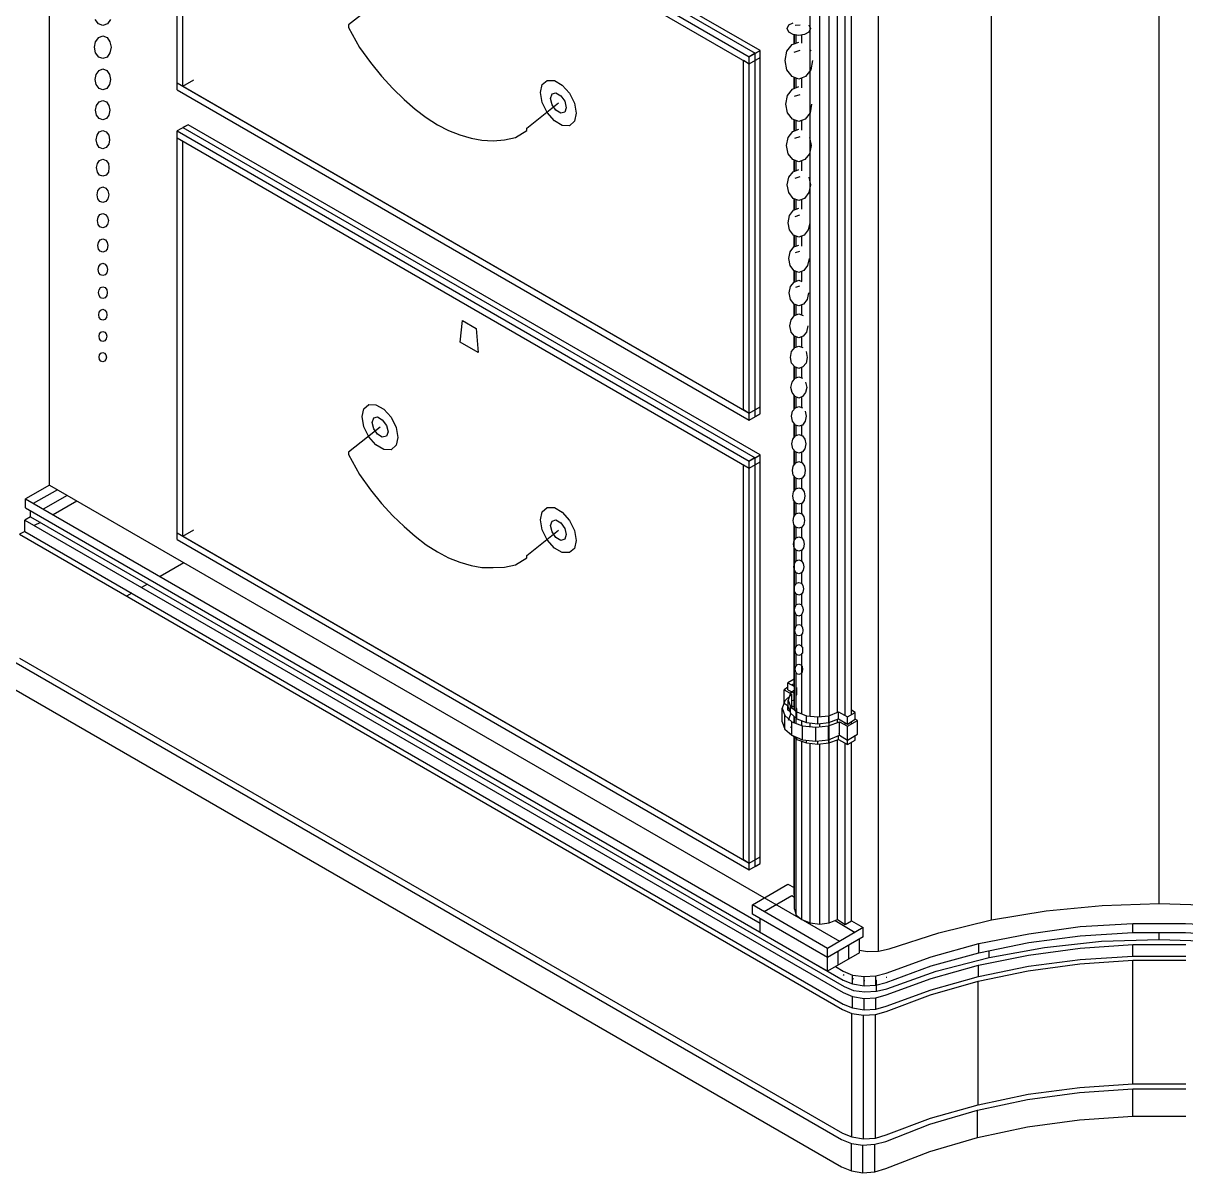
# Model space of a CAD drawing. Header units: inches. Extents: x 0.3 to 16.2, y 0.3 to 11.4.
# Drawn here: x 4.735 to 6.163, y 4.48 to 5.892 of the extents above; entities that cross this region are included whole.
import ezdxf

# ---------------------------------------------------------------- set-up
doc = ezdxf.new("R2010")
doc.units = ezdxf.units.IN
doc.header["$LTSCALE"] = 0.009843
doc.header["$MEASUREMENT"] = 0
doc.layers.add('GEOMETRY', color=7, linetype='Continuous')

msp = doc.modelspace()

# ---------------------------------------------------------------- linework, layer by layer
at = {"layer": 'GEOMETRY'}
for p, q in [((4.7669, 5.324), (4.7669, 6.5248)), ((6.1307, 4.8102), (6.1307, 6.3287)), ((5.9244, 4.7902), (5.9244, 6.3039)), ((4.924, 6.2563), (5.6268, 5.8504)), ((4.924, 6.2563), (5.6268, 5.8504)), ((4.9311, 6.2602), (5.6343, 5.8547)), ((4.9311, 6.2602), (5.6343, 5.8547)), ((5.6402, 5.8579), (4.9374, 6.2638)), ((5.6402, 5.8579), (4.9374, 6.2638)), ((5.7858, 4.7516), (5.7858, 6.2646)), ((4.924, 6.2476), (5.6268, 5.8417)), ((4.924, 5.8185), (4.924, 6.2476)), ((4.9311, 5.8142), (4.9311, 6.2437)), ((4.9311, 5.8224), (4.9311, 6.2437)), ((5.7252, 4.7866), (5.7252, 5.9461)), ((5.1732, 5.9201), (5.1343, 5.8894)), ((5.7016, 5.0406), (5.7016, 5.9067)), ((5.7134, 5.0398), (5.7134, 5.9059)), ((5.7354, 5.0453), (5.7354, 5.9114)), ((5.7449, 5.0406), (5.7449, 5.9067)), ((5.7524, 5.0421), (5.7524, 5.9083)), ((4.8272, 5.8909), (4.8232, 5.8961)), ((4.8327, 5.8886), (4.8272, 5.8909)), ((4.8382, 5.8909), (4.8327, 5.8886)), ((4.8421, 5.8961), (4.8382, 5.8909)), ((5.1343, 5.8894), (5.1343, 5.8862)), ((5.1343, 5.8862), (5.148, 5.8618)), ((5.6736, 5.885), (5.6756, 5.8894)), ((5.6756, 5.8807), (5.6736, 5.885)), ((5.6756, 5.8894), (5.6807, 5.8921)), ((5.6831, 5.889), (5.6894, 5.8898)), ((5.7, 5.8894), (5.702, 5.885)), ((5.702, 5.885), (5.7, 5.8807)), ((4.8236, 5.8689), (4.8276, 5.874)), ((4.8276, 5.874), (4.8327, 5.876)), ((4.8327, 5.876), (4.8378, 5.874)), ((4.8378, 5.874), (4.8413, 5.8689)), ((5.6807, 5.8776), (5.6756, 5.8807)), ((5.6878, 5.8764), (5.6807, 5.8776)), ((5.6819, 5.8661), (5.6819, 5.8776)), ((5.6823, 5.8665), (5.6823, 5.8776)), ((5.6846, 5.8673), (5.6846, 5.8772)), ((5.6949, 5.8776), (5.6878, 5.8764)), ((5.6913, 5.8669), (5.6913, 5.8772)), ((5.6913, 5.8669), (5.6913, 5.8772)), ((5.7, 5.8807), (5.6949, 5.8776)), ((4.8224, 5.8622), (4.8236, 5.8689)), ((4.8236, 5.8551), (4.8224, 5.8622)), ((4.8413, 5.8689), (4.8429, 5.8622)), ((4.8429, 5.8622), (4.8413, 5.8551)), ((5.148, 5.8618), (5.1614, 5.8433)), ((5.6268, 5.8504), (5.6402, 5.8579)), ((5.6268, 5.8504), (5.6402, 5.8579)), ((5.6343, 5.8547), (5.6402, 5.8579)), ((5.6343, 5.8547), (5.6402, 5.8579)), ((5.6402, 5.4118), (5.6402, 5.8579)), ((5.6402, 5.8496), (5.6402, 5.8579)), ((5.6709, 5.8457), (5.6732, 5.8571)), ((5.6732, 5.8571), (5.6795, 5.8654)), ((5.6795, 5.8654), (5.6878, 5.8685)), ((5.6819, 5.8559), (5.6894, 5.8583)), ((5.7016, 5.8583), (5.7024, 5.8571)), ((4.8276, 5.85), (4.8236, 5.8551)), ((4.8327, 5.8484), (4.8276, 5.85)), ((4.8378, 5.85), (4.8327, 5.8484)), ((4.8413, 5.8551), (4.8378, 5.85)), ((5.1614, 5.8433), (5.1752, 5.8264)), ((5.6197, 5.8461), (5.6268, 5.8417)), ((5.6197, 5.8461), (5.6268, 5.8417)), ((5.6197, 5.4169), (5.6197, 5.8461)), ((5.6331, 5.8539), (5.6268, 5.8504)), ((5.6268, 5.8417), (5.6268, 5.8504)), ((5.6268, 5.8417), (5.6402, 5.8496)), ((5.6268, 5.8417), (5.6402, 5.8496)), ((5.6268, 5.8417), (5.6402, 5.8496)), ((5.6343, 5.4083), (5.6343, 5.8547)), ((5.6402, 5.4205), (5.6402, 5.8496)), ((5.6732, 5.8343), (5.6709, 5.8457)), ((5.7047, 5.8457), (5.7024, 5.8343)), ((4.8232, 5.8224), (4.8244, 5.8287)), ((4.8244, 5.8287), (4.828, 5.8335)), ((4.828, 5.8335), (4.8327, 5.8354)), ((4.8327, 5.8354), (4.8374, 5.8335)), ((4.8374, 5.8335), (4.8409, 5.8287)), ((4.8409, 5.8287), (4.8421, 5.8224)), ((5.6268, 5.4126), (5.6268, 5.8417)), ((5.6795, 5.826), (5.6732, 5.8343)), ((5.7024, 5.8343), (5.6961, 5.826)), ((4.8244, 5.8161), (4.8232, 5.8224)), ((4.828, 5.8114), (4.8244, 5.8161)), ((4.8409, 5.8161), (4.8374, 5.8114)), ((4.8421, 5.8224), (4.8409, 5.8161)), ((4.924, 5.8185), (5.6268, 5.4126)), ((4.924, 5.8185), (5.6268, 5.4126)), ((4.924, 5.8185), (4.9311, 5.8142)), ((4.924, 5.8098), (4.924, 5.8185)), ((4.9311, 5.8142), (4.9445, 5.822)), ((4.9311, 5.8142), (5.6268, 5.4126)), ((5.1752, 5.8264), (5.189, 5.8114)), ((5.3705, 5.8063), (5.3724, 5.8161)), ((5.3724, 5.8161), (5.3787, 5.8213)), ((5.3787, 5.8213), (5.3874, 5.8213)), ((5.3874, 5.8213), (5.3972, 5.8154)), ((5.3972, 5.8154), (5.4059, 5.8055)), ((5.6878, 5.8228), (5.6795, 5.826)), ((5.6799, 5.8106), (5.6878, 5.8138)), ((5.6819, 5.8114), (5.6819, 5.8252)), ((5.6823, 5.8118), (5.6823, 5.8248)), ((5.6846, 5.8126), (5.6846, 5.824)), ((5.6961, 5.826), (5.6878, 5.8228)), ((5.6913, 5.8122), (5.6913, 5.824)), ((5.6913, 5.8122), (5.6913, 5.824)), ((4.8327, 5.8098), (4.828, 5.8114)), ((4.8374, 5.8114), (4.8327, 5.8098)), ((4.924, 5.8098), (5.6268, 5.4039)), ((5.189, 5.8114), (5.2028, 5.798)), ((5.3724, 5.7941), (5.3705, 5.8063)), ((5.3827, 5.7992), (5.3846, 5.8047)), ((5.3846, 5.7913), (5.3827, 5.7992)), ((5.3846, 5.8047), (5.3894, 5.8059)), ((5.3894, 5.8059), (5.3953, 5.8024)), ((5.3953, 5.8024), (5.4004, 5.7957)), ((5.4059, 5.8055), (5.4122, 5.7933)), ((5.672, 5.7921), (5.674, 5.8028)), ((5.674, 5.8028), (5.6799, 5.8106)), ((5.6823, 5.802), (5.6894, 5.8039)), ((4.8236, 5.7846), (4.8248, 5.7906)), ((4.8248, 5.7906), (4.8283, 5.7949)), ((4.8283, 5.7949), (4.8327, 5.7965)), ((4.8327, 5.7965), (4.837, 5.7949)), ((4.837, 5.7949), (4.8402, 5.7906)), ((4.8402, 5.7906), (4.8413, 5.7846)), ((5.2028, 5.798), (5.2165, 5.7858)), ((5.2165, 5.7858), (5.2299, 5.7756)), ((5.3535, 5.7626), (5.3925, 5.7937)), ((5.3787, 5.7819), (5.3724, 5.7941)), ((5.3894, 5.7846), (5.3846, 5.7913)), ((5.4004, 5.7957), (5.402, 5.7878)), ((5.402, 5.7878), (5.4004, 5.7823)), ((5.4122, 5.7933), (5.4142, 5.7811)), ((5.674, 5.7815), (5.672, 5.7921)), ((5.7035, 5.7921), (5.7016, 5.7815)), ((4.8248, 5.7787), (4.8236, 5.7846)), ((4.8283, 5.7744), (4.8248, 5.7787)), ((4.8327, 5.7728), (4.8283, 5.7744)), ((4.837, 5.7744), (4.8327, 5.7728)), ((4.8402, 5.7787), (4.837, 5.7744)), ((4.8413, 5.7846), (4.8402, 5.7787)), ((5.2299, 5.7756), (5.2437, 5.7669)), ((5.3874, 5.7717), (5.3787, 5.7819)), ((5.3972, 5.7661), (5.3874, 5.7717)), ((5.3953, 5.7811), (5.3894, 5.7846)), ((5.4004, 5.7823), (5.3953, 5.7811)), ((5.4122, 5.7713), (5.4059, 5.7657)), ((5.4142, 5.7811), (5.4122, 5.7713)), ((5.6799, 5.7736), (5.674, 5.7815)), ((5.6878, 5.7709), (5.6799, 5.7736)), ((5.6819, 5.7591), (5.6819, 5.7728)), ((5.6823, 5.7594), (5.6823, 5.7728)), ((5.6846, 5.7602), (5.6846, 5.772)), ((5.6957, 5.7736), (5.6878, 5.7709)), ((5.6913, 5.7602), (5.6913, 5.772)), ((5.6913, 5.7602), (5.6913, 5.772)), ((5.7016, 5.7815), (5.6957, 5.7736)), ((4.8256, 5.7539), (4.8283, 5.7583)), ((4.8283, 5.7583), (4.8327, 5.7598)), ((4.8327, 5.7598), (4.8366, 5.7583)), ((4.8366, 5.7583), (4.8398, 5.7539)), ((4.9374, 5.7669), (4.924, 5.7594)), ((4.924, 5.7594), (5.6268, 5.3535)), ((4.924, 5.7594), (5.6268, 5.3535)), ((4.924, 5.7508), (4.924, 5.7594)), ((4.9374, 5.7669), (4.9311, 5.7634)), ((4.9311, 5.7634), (5.6343, 5.3579)), ((4.9311, 5.7634), (5.6343, 5.3579)), ((5.6402, 5.3614), (4.9374, 5.7669)), ((5.6402, 5.3614), (4.9374, 5.7669)), ((5.2437, 5.7669), (5.2575, 5.7598)), ((5.2575, 5.7598), (5.2713, 5.7543)), ((5.3398, 5.7512), (5.3535, 5.7598)), ((5.3535, 5.7598), (5.3535, 5.7626)), ((5.4059, 5.7657), (5.3972, 5.7661)), ((5.6748, 5.7512), (5.6803, 5.7587)), ((5.6803, 5.7587), (5.6878, 5.7614)), ((4.8244, 5.7484), (4.8256, 5.7539)), ((4.8256, 5.7429), (4.8244, 5.7484)), ((4.8283, 5.739), (4.8256, 5.7429)), ((4.8398, 5.7429), (4.8366, 5.739)), ((4.8398, 5.7539), (4.8409, 5.7484)), ((4.8409, 5.7484), (4.8398, 5.7429)), ((4.924, 5.7508), (5.6268, 5.3449)), ((4.924, 5.7508), (4.9311, 5.7469)), ((4.924, 5.7508), (4.9311, 5.7469)), ((4.924, 5.2657), (4.924, 5.7508)), ((4.9311, 5.2614), (4.9311, 5.7469)), ((4.9311, 5.2701), (4.9311, 5.7469)), ((5.2713, 5.7543), (5.285, 5.7504)), ((5.285, 5.7504), (5.2984, 5.748)), ((5.2984, 5.748), (5.3122, 5.7472)), ((5.3122, 5.7472), (5.326, 5.7484)), ((5.326, 5.7484), (5.3398, 5.7512)), ((5.6728, 5.7413), (5.6748, 5.7512)), ((5.6827, 5.7504), (5.6894, 5.7524)), ((5.7008, 5.7512), (5.7028, 5.7413)), ((4.8327, 5.7374), (4.8283, 5.739)), ((4.8366, 5.739), (4.8327, 5.7374)), ((5.6748, 5.7311), (5.6728, 5.7413)), ((5.6803, 5.724), (5.6748, 5.7311)), ((5.7008, 5.7311), (5.6953, 5.724)), ((5.7028, 5.7413), (5.7008, 5.7311)), ((4.8248, 5.7142), (4.826, 5.7193)), ((4.826, 5.7087), (4.8248, 5.7142)), ((4.826, 5.7193), (4.8287, 5.7228)), ((4.8287, 5.7228), (4.8327, 5.7244)), ((4.8327, 5.7244), (4.8366, 5.7228)), ((4.8366, 5.7228), (4.8394, 5.7193)), ((4.8394, 5.7193), (4.8402, 5.7142)), ((4.8402, 5.7142), (4.8394, 5.7087)), ((5.6878, 5.7213), (5.6803, 5.724)), ((5.6819, 5.7094), (5.6819, 5.7232)), ((5.6823, 5.7098), (5.6823, 5.7232)), ((5.6846, 5.7106), (5.6846, 5.7224)), ((5.6953, 5.724), (5.6878, 5.7213)), ((5.6913, 5.7102), (5.6913, 5.7224)), ((5.6913, 5.7102), (5.6913, 5.7224)), ((4.8287, 5.7051), (4.826, 5.7087)), ((4.8327, 5.7035), (4.8287, 5.7051)), ((4.8366, 5.7051), (4.8327, 5.7035)), ((4.8394, 5.7087), (4.8366, 5.7051)), ((5.6736, 5.6929), (5.6756, 5.7024)), ((5.6756, 5.7024), (5.6807, 5.7091)), ((5.6807, 5.7091), (5.6878, 5.7118)), ((5.6831, 5.7012), (5.6894, 5.7031)), ((5.7, 5.7024), (5.702, 5.6929)), ((4.8256, 5.6807), (4.8264, 5.6858)), ((4.8264, 5.6858), (4.8291, 5.689)), ((4.8291, 5.689), (4.8327, 5.6906)), ((4.8327, 5.6906), (4.8362, 5.689)), ((4.8362, 5.689), (4.8386, 5.6858)), ((4.8386, 5.6858), (4.8398, 5.6807)), ((5.6756, 5.6835), (5.6736, 5.6929)), ((5.702, 5.6929), (5.7, 5.6835)), ((4.8264, 5.676), (4.8256, 5.6807)), ((4.8291, 5.6724), (4.8264, 5.676)), ((4.8327, 5.6713), (4.8291, 5.6724)), ((4.8362, 5.6724), (4.8327, 5.6713)), ((4.8386, 5.676), (4.8362, 5.6724)), ((4.8398, 5.6807), (4.8386, 5.676)), ((5.6807, 5.6764), (5.6756, 5.6835)), ((5.6878, 5.674), (5.6807, 5.6764)), ((5.6819, 5.6622), (5.6819, 5.676)), ((5.6823, 5.6622), (5.6823, 5.676)), ((5.6846, 5.663), (5.6846, 5.6748)), ((5.6949, 5.6764), (5.6878, 5.674)), ((5.6913, 5.663), (5.6913, 5.6752)), ((5.6913, 5.663), (5.6913, 5.6752)), ((5.7, 5.6835), (5.6949, 5.6764)), ((4.8268, 5.6535), (4.8291, 5.6567)), ((4.8291, 5.6567), (4.8327, 5.6579)), ((4.8327, 5.6579), (4.8358, 5.6567)), ((4.8358, 5.6567), (4.8382, 5.6535)), ((5.6764, 5.6555), (5.6811, 5.6618)), ((5.6811, 5.6618), (5.6878, 5.6642)), ((5.6831, 5.6543), (5.689, 5.6563)), ((4.826, 5.6492), (4.8268, 5.6535)), ((4.8268, 5.6445), (4.826, 5.6492)), ((4.8291, 5.6413), (4.8268, 5.6445)), ((4.8382, 5.6445), (4.8358, 5.6413)), ((4.8382, 5.6535), (4.8394, 5.6492)), ((4.8394, 5.6492), (4.8382, 5.6445)), ((5.6748, 5.6465), (5.6764, 5.6555)), ((5.6764, 5.6378), (5.6748, 5.6465)), ((5.7012, 5.6465), (5.6992, 5.6378)), ((4.8327, 5.6402), (4.8291, 5.6413)), ((4.8358, 5.6413), (4.8327, 5.6402)), ((5.6811, 5.6311), (5.6764, 5.6378)), ((5.6878, 5.6287), (5.6811, 5.6311)), ((5.6819, 5.6169), (5.6819, 5.6311)), ((5.6823, 5.6169), (5.6823, 5.6307)), ((5.6846, 5.6181), (5.6846, 5.6299)), ((5.6945, 5.6311), (5.6878, 5.6287)), ((5.6913, 5.6177), (5.6913, 5.6299)), ((5.6913, 5.6177), (5.6913, 5.6299)), ((5.6992, 5.6378), (5.6945, 5.6311)), ((4.8264, 5.6185), (4.8272, 5.6224)), ((4.8272, 5.6142), (4.8264, 5.6185)), ((4.8272, 5.6224), (4.8295, 5.6256)), ((4.8295, 5.6114), (4.8272, 5.6142)), ((4.8295, 5.6256), (4.8327, 5.6268)), ((4.8327, 5.6268), (4.8358, 5.6256)), ((4.8358, 5.6256), (4.8378, 5.6224)), ((4.8378, 5.6142), (4.8358, 5.6114)), ((4.8378, 5.6224), (4.8386, 5.6185)), ((4.8386, 5.6185), (4.8378, 5.6142)), ((5.6772, 5.6106), (5.6815, 5.6169)), ((5.6815, 5.6169), (5.6878, 5.6189)), ((4.8327, 5.6102), (4.8295, 5.6114)), ((4.8358, 5.6114), (4.8327, 5.6102)), ((5.6756, 5.6024), (5.6772, 5.6106)), ((5.6772, 5.5941), (5.6756, 5.6024)), ((5.6835, 5.6098), (5.689, 5.6114)), ((5.7004, 5.6024), (5.6984, 5.5941)), ((4.8268, 5.589), (4.8276, 5.5929)), ((4.8276, 5.585), (4.8268, 5.589)), ((4.8276, 5.5929), (4.8299, 5.5957)), ((4.8299, 5.5823), (4.8276, 5.585)), ((4.8299, 5.5957), (4.8327, 5.5969)), ((4.8327, 5.5969), (4.8354, 5.5957)), ((4.8354, 5.5957), (4.8374, 5.5929)), ((4.8374, 5.585), (4.8354, 5.5823)), ((4.8374, 5.5929), (4.8382, 5.589)), ((4.8382, 5.589), (4.8374, 5.585)), ((5.6815, 5.5878), (5.6772, 5.5941)), ((5.6878, 5.5854), (5.6815, 5.5878)), ((5.6819, 5.5732), (5.6819, 5.5878)), ((5.6823, 5.574), (5.6823, 5.5874)), ((5.6846, 5.5748), (5.6846, 5.5866)), ((5.6941, 5.5878), (5.6878, 5.5854)), ((5.6913, 5.5744), (5.6913, 5.587)), ((5.6913, 5.5744), (5.6913, 5.587)), ((5.6984, 5.5941), (5.6941, 5.5878)), ((4.8327, 5.5815), (4.8299, 5.5823)), ((4.8354, 5.5823), (4.8327, 5.5815)), ((5.6776, 5.5681), (5.6819, 5.5736)), ((5.6819, 5.5736), (5.6878, 5.576)), ((5.6878, 5.576), (5.6913, 5.5744)), ((4.8272, 5.5606), (4.828, 5.5642)), ((4.828, 5.5571), (4.8272, 5.5606)), ((4.828, 5.5642), (4.8299, 5.5669)), ((4.8299, 5.5543), (4.828, 5.5571)), ((4.8299, 5.5669), (4.8327, 5.5677)), ((4.8327, 5.5677), (4.8354, 5.5669)), ((4.8354, 5.5669), (4.8374, 5.5642)), ((4.8374, 5.5571), (4.8354, 5.5543)), ((4.8374, 5.5642), (4.8378, 5.5606)), ((4.8378, 5.5606), (4.8374, 5.5571)), ((5.676, 5.5602), (5.6776, 5.5681)), ((5.6776, 5.5524), (5.676, 5.5602)), ((5.6839, 5.5673), (5.689, 5.5689)), ((5.6996, 5.5602), (5.698, 5.5524)), ((4.8327, 5.5535), (4.8299, 5.5543)), ((4.8354, 5.5543), (4.8327, 5.5535)), ((5.6819, 5.5465), (5.6776, 5.5524)), ((5.6819, 5.5319), (5.6819, 5.5469)), ((5.6878, 5.5445), (5.6819, 5.5465)), ((5.6823, 5.5327), (5.6823, 5.5465)), ((5.6846, 5.5335), (5.6846, 5.5457)), ((5.6937, 5.5465), (5.6878, 5.5445)), ((5.6913, 5.5331), (5.6913, 5.5457)), ((5.6913, 5.5331), (5.6913, 5.5457)), ((5.698, 5.5524), (5.6937, 5.5465)), ((4.8276, 5.5335), (4.8283, 5.5366)), ((4.8283, 5.5299), (4.8276, 5.5335)), ((4.8283, 5.5366), (4.8303, 5.539)), ((4.8303, 5.5276), (4.8283, 5.5299)), ((4.8303, 5.539), (4.8327, 5.5402)), ((4.8327, 5.5402), (4.835, 5.539)), ((4.835, 5.539), (4.837, 5.5366)), ((4.837, 5.5299), (4.835, 5.5276)), ((4.837, 5.5366), (4.8374, 5.5335)), ((4.8374, 5.5335), (4.837, 5.5299)), ((5.6783, 5.5272), (5.6823, 5.5327)), ((5.6823, 5.5327), (5.6878, 5.5346)), ((5.6878, 5.5346), (5.6933, 5.5327)), ((4.8327, 5.5268), (4.8303, 5.5276)), ((4.835, 5.5276), (4.8327, 5.5268)), ((5.2717, 5.4996), (5.2744, 5.5264)), ((5.2744, 5.5264), (5.2913, 5.5165)), ((5.2913, 5.5165), (5.2937, 5.487)), ((5.6768, 5.5197), (5.6783, 5.5272)), ((5.6783, 5.5122), (5.6768, 5.5197)), ((5.6988, 5.5197), (5.6972, 5.5122)), ((4.828, 5.5071), (4.8287, 5.5102)), ((4.8287, 5.5039), (4.828, 5.5071)), ((4.8287, 5.5102), (4.8303, 5.5122)), ((4.8303, 5.5016), (4.8287, 5.5039)), ((4.8303, 5.5122), (4.8327, 5.513)), ((4.8327, 5.5008), (4.8303, 5.5016)), ((4.8327, 5.513), (4.835, 5.5122)), ((4.835, 5.5016), (4.8327, 5.5008)), ((4.835, 5.5122), (4.8366, 5.5102)), ((4.8366, 5.5039), (4.835, 5.5016)), ((4.8366, 5.5102), (4.8374, 5.5071)), ((4.8374, 5.5071), (4.8366, 5.5039)), ((5.2937, 5.487), (5.2717, 5.4996)), ((5.6823, 5.5071), (5.6783, 5.5122)), ((5.6819, 5.4917), (5.6819, 5.5079)), ((5.6878, 5.5051), (5.6823, 5.5071)), ((5.6823, 5.4929), (5.6823, 5.5071)), ((5.6846, 5.4941), (5.6846, 5.5059)), ((5.6933, 5.5071), (5.6878, 5.5051)), ((5.6913, 5.4937), (5.6913, 5.5063)), ((5.6913, 5.4937), (5.6913, 5.5063)), ((5.6972, 5.5122), (5.6933, 5.5071)), ((4.8287, 5.4843), (4.8303, 5.4862)), ((4.8303, 5.4862), (4.8327, 5.487)), ((4.8327, 5.487), (4.8346, 5.4862)), ((4.8346, 5.4862), (4.8362, 5.4843)), ((5.6776, 5.4811), (5.6787, 5.4882)), ((5.6787, 5.4882), (5.6827, 5.4933)), ((5.6827, 5.4933), (5.6878, 5.4949)), ((5.6878, 5.4949), (5.6929, 5.4933)), ((5.6969, 5.4882), (5.698, 5.4811)), ((4.8283, 5.4815), (4.8287, 5.4843)), ((4.8287, 5.4783), (4.8283, 5.4815)), ((4.8303, 5.4764), (4.8287, 5.4783)), ((4.8327, 5.4756), (4.8303, 5.4764)), ((4.8346, 5.4764), (4.8327, 5.4756)), ((4.8362, 5.4783), (4.8346, 5.4764)), ((4.8362, 5.4843), (4.837, 5.4815)), ((4.837, 5.4815), (4.8362, 5.4783)), ((5.6787, 5.474), (5.6776, 5.4811)), ((5.6827, 5.4693), (5.6787, 5.474)), ((5.6969, 5.474), (5.6929, 5.4693)), ((5.698, 5.4811), (5.6969, 5.474)), ((5.6819, 5.4539), (5.6819, 5.4705)), ((5.6823, 5.4547), (5.6823, 5.4697)), ((5.6878, 5.4673), (5.6827, 5.4693)), ((5.6831, 5.4555), (5.6878, 5.4571)), ((5.6846, 5.4563), (5.6846, 5.4685)), ((5.6929, 5.4693), (5.6878, 5.4673)), ((5.6878, 5.4571), (5.6925, 5.4555)), ((5.6913, 5.4559), (5.6913, 5.4685)), ((5.6913, 5.4559), (5.6913, 5.4685)), ((5.678, 5.4441), (5.6795, 5.4508)), ((5.6795, 5.4378), (5.678, 5.4441)), ((5.6795, 5.4508), (5.6831, 5.4555)), ((5.6961, 5.4508), (5.6976, 5.4441)), ((5.6976, 5.4441), (5.6961, 5.4378)), ((5.6831, 5.4331), (5.6795, 5.4378)), ((5.6819, 5.4173), (5.6819, 5.4346)), ((5.6823, 5.4181), (5.6823, 5.4339)), ((5.6878, 5.4311), (5.6831, 5.4331)), ((5.6846, 5.4201), (5.6846, 5.4323)), ((5.6925, 5.4331), (5.6878, 5.4311)), ((5.6913, 5.4197), (5.6913, 5.4323)), ((5.6913, 5.4197), (5.6913, 5.4323)), ((5.6961, 5.4378), (5.6925, 5.4331)), ((5.1512, 5.4083), (5.1535, 5.4177)), ((5.1535, 5.4177), (5.1594, 5.4232)), ((5.1594, 5.4232), (5.1681, 5.4228)), ((5.1681, 5.4228), (5.178, 5.4173)), ((5.178, 5.4173), (5.187, 5.4075)), ((5.6197, 5.4169), (5.6268, 5.4126)), ((5.6268, 5.4126), (5.6402, 5.4205)), ((5.6268, 5.4126), (5.6402, 5.4205)), ((5.6268, 5.4126), (5.6402, 5.4205)), ((5.6402, 5.4118), (5.6402, 5.4205)), ((5.6787, 5.4087), (5.6799, 5.415)), ((5.6799, 5.415), (5.6835, 5.4193)), ((5.6835, 5.4193), (5.6878, 5.4209)), ((5.6878, 5.4209), (5.6925, 5.4193)), ((5.6957, 5.415), (5.6969, 5.4087)), ((5.1535, 5.3957), (5.1512, 5.4083)), ((5.1634, 5.4012), (5.1654, 5.4067)), ((5.1654, 5.3933), (5.1634, 5.4012)), ((5.1654, 5.4067), (5.1701, 5.4079)), ((5.1701, 5.4079), (5.176, 5.4043)), ((5.176, 5.4043), (5.1811, 5.3976)), ((5.187, 5.4075), (5.1929, 5.3949)), ((5.6268, 5.4039), (5.6268, 5.4126)), ((5.6268, 5.4039), (5.6402, 5.4118)), ((5.6343, 5.4083), (5.6402, 5.4118)), ((5.6799, 5.4028), (5.6787, 5.4087)), ((5.6835, 5.398), (5.6799, 5.4028)), ((5.6819, 5.3823), (5.6819, 5.4004)), ((5.6823, 5.3831), (5.6823, 5.3992)), ((5.6957, 5.4028), (5.6925, 5.398)), ((5.6969, 5.4087), (5.6957, 5.4028)), ((5.1732, 5.3953), (5.1343, 5.3646)), ((5.1594, 5.3835), (5.1535, 5.3957)), ((5.1701, 5.3866), (5.1654, 5.3933)), ((5.176, 5.3831), (5.1701, 5.3866)), ((5.1811, 5.3976), (5.1831, 5.3898)), ((5.1831, 5.3898), (5.1811, 5.3843)), ((5.1929, 5.3949), (5.1949, 5.3827)), ((5.6878, 5.3965), (5.6835, 5.398)), ((5.6835, 5.3846), (5.6878, 5.3862)), ((5.6846, 5.385), (5.6846, 5.3976)), ((5.6925, 5.398), (5.6878, 5.3965)), ((5.6878, 5.3862), (5.6921, 5.3846)), ((5.6913, 5.385), (5.6913, 5.3976)), ((5.6913, 5.385), (5.6913, 5.3976)), ((5.1681, 5.3736), (5.1594, 5.3835)), ((5.178, 5.3681), (5.1681, 5.3736)), ((5.1811, 5.3843), (5.176, 5.3831)), ((5.1929, 5.3732), (5.187, 5.3677)), ((5.1949, 5.3827), (5.1929, 5.3732)), ((5.6791, 5.3748), (5.6803, 5.3807)), ((5.6803, 5.3689), (5.6791, 5.3748)), ((5.6803, 5.3807), (5.6835, 5.3846)), ((5.6921, 5.3846), (5.6953, 5.3807)), ((5.6953, 5.3807), (5.6965, 5.3748)), ((5.6965, 5.3748), (5.6953, 5.3689)), ((5.1343, 5.3646), (5.1343, 5.3618)), ((5.1343, 5.3618), (5.148, 5.3374)), ((5.187, 5.3677), (5.178, 5.3681)), ((5.6268, 5.3535), (5.6402, 5.3614)), ((5.6268, 5.3535), (5.6402, 5.3614)), ((5.6331, 5.3571), (5.6268, 5.3535)), ((5.6343, 5.3579), (5.6402, 5.3614)), ((5.6343, 5.3579), (5.6402, 5.3614)), ((5.6343, 4.8559), (5.6343, 5.3579)), ((5.6402, 4.8594), (5.6402, 5.3614)), ((5.6402, 5.3528), (5.6402, 5.3614)), ((5.6835, 5.365), (5.6803, 5.3689)), ((5.6819, 5.3488), (5.6819, 5.3673)), ((5.6823, 5.3496), (5.6823, 5.3665)), ((5.6878, 5.3634), (5.6835, 5.365)), ((5.6846, 5.352), (5.6846, 5.3646)), ((5.6921, 5.365), (5.6878, 5.3634)), ((5.6913, 5.3516), (5.6913, 5.3646)), ((5.6913, 5.3516), (5.6913, 5.3646)), ((5.6953, 5.3689), (5.6921, 5.365)), ((5.6197, 5.3492), (5.6268, 5.3449)), ((5.6197, 5.3492), (5.6268, 5.3449)), ((5.6197, 4.8642), (5.6197, 5.3492)), ((5.6268, 5.3449), (5.6268, 5.3535)), ((5.6268, 5.3449), (5.6402, 5.3528)), ((5.6268, 5.3449), (5.6402, 5.3528)), ((5.6268, 5.3449), (5.6402, 5.3528)), ((5.6268, 4.8598), (5.6268, 5.3449)), ((5.6402, 4.8677), (5.6402, 5.3528)), ((5.6799, 5.3421), (5.6807, 5.3476)), ((5.6807, 5.3366), (5.6799, 5.3421)), ((5.6807, 5.3476), (5.6839, 5.3516)), ((5.6839, 5.3516), (5.6878, 5.3531)), ((5.6878, 5.3531), (5.6917, 5.3516)), ((5.6917, 5.3516), (5.6949, 5.3476)), ((5.6949, 5.3476), (5.6957, 5.3421)), ((5.6957, 5.3421), (5.6949, 5.3366)), ((5.148, 5.3374), (5.1614, 5.3185)), ((5.6839, 5.3327), (5.6807, 5.3366)), ((5.6819, 5.3165), (5.6819, 5.3354)), ((5.6823, 5.3173), (5.6823, 5.3346)), ((5.6878, 5.3315), (5.6839, 5.3327)), ((5.6846, 5.3201), (5.6846, 5.3323)), ((5.6917, 5.3327), (5.6878, 5.3315)), ((5.6913, 5.3197), (5.6913, 5.3327)), ((5.6913, 5.3197), (5.6913, 5.3327)), ((5.6949, 5.3366), (5.6917, 5.3327)), ((4.7669, 5.324), (4.7378, 5.3075)), ((4.7768, 5.3185), (4.7472, 5.3016)), ((4.7669, 5.324), (5.7378, 4.7638)), ((5.1614, 5.3185), (5.1752, 5.3016)), ((5.6803, 5.311), (5.6811, 5.3161)), ((5.6811, 5.3161), (5.6839, 5.3197)), ((5.6839, 5.3197), (5.6878, 5.3209)), ((5.6878, 5.3209), (5.6917, 5.3197)), ((5.6917, 5.3197), (5.6945, 5.3161)), ((5.6945, 5.3161), (5.6953, 5.311)), ((4.7378, 5.3075), (5.6402, 4.7862)), ((4.7378, 5.3075), (5.6402, 4.7862)), ((4.7378, 5.2961), (4.7378, 5.3075)), ((4.789, 5.3114), (4.7594, 5.2945)), ((4.8008, 5.3043), (4.7717, 5.2878)), ((5.1752, 5.3016), (5.189, 5.2866)), ((5.6811, 5.3059), (5.6803, 5.311)), ((5.6839, 5.302), (5.6811, 5.3059)), ((5.6819, 5.2854), (5.6819, 5.3051)), ((5.6823, 5.2866), (5.6823, 5.3043)), ((5.6878, 5.3008), (5.6839, 5.302)), ((5.6846, 5.2894), (5.6846, 5.302)), ((5.6917, 5.302), (5.6878, 5.3008)), ((5.6913, 5.289), (5.6913, 5.302)), ((5.6913, 5.289), (5.6913, 5.302)), ((5.6945, 5.3059), (5.6917, 5.302)), ((5.6953, 5.311), (5.6945, 5.3059)), ((4.7437, 5.2854), (4.7366, 5.2811)), ((4.7378, 5.2961), (5.7421, 4.7161)), ((4.7437, 5.2854), (4.7437, 5.2925)), ((4.7437, 5.2854), (5.7433, 4.7083)), ((5.189, 5.2866), (5.2028, 5.2732)), ((5.3705, 5.2815), (5.3724, 5.2913)), ((5.3724, 5.2913), (5.3787, 5.2965)), ((5.3787, 5.2965), (5.3874, 5.2965)), ((5.3874, 5.2965), (5.3972, 5.2909)), ((5.3972, 5.2909), (5.4059, 5.2807)), ((5.6807, 5.2807), (5.6815, 5.2854)), ((5.6815, 5.2854), (5.6843, 5.289)), ((5.6843, 5.289), (5.6878, 5.2902)), ((5.6878, 5.2902), (5.6913, 5.289)), ((5.6913, 5.289), (5.6941, 5.2854)), ((5.6941, 5.2854), (5.6949, 5.2807)), ((4.7366, 5.2811), (5.7421, 4.7008)), ((4.7366, 5.2811), (5.7421, 4.7008)), ((4.7366, 5.2673), (4.7366, 5.2811)), ((4.7559, 5.2783), (4.7484, 5.2744)), ((5.2028, 5.2732), (5.2165, 5.2614)), ((5.3724, 5.2693), (5.3705, 5.2815)), ((5.3827, 5.2744), (5.3846, 5.2799)), ((5.3846, 5.2669), (5.3827, 5.2744)), ((5.3846, 5.2799), (5.3894, 5.2815)), ((5.3894, 5.2815), (5.3953, 5.278)), ((5.3953, 5.278), (5.4004, 5.2709)), ((5.4004, 5.2709), (5.402, 5.2634)), ((5.4059, 5.2807), (5.4122, 5.2685)), ((5.6815, 5.276), (5.6807, 5.2807)), ((5.6843, 5.2724), (5.6815, 5.276)), ((5.6819, 5.0772), (5.6819, 5.276)), ((5.6823, 5.2567), (5.6823, 5.2748)), ((5.6878, 5.2713), (5.6843, 5.2724)), ((5.6846, 5.2598), (5.6846, 5.2724)), ((5.6913, 5.2724), (5.6878, 5.2713)), ((5.6941, 5.276), (5.6913, 5.2724)), ((5.6913, 5.2591), (5.6913, 5.2724)), ((5.6913, 5.2591), (5.6913, 5.2724)), ((5.6949, 5.2807), (5.6941, 5.276)), ((4.7366, 5.2673), (4.7303, 5.2638)), ((4.7303, 5.2638), (5.7413, 4.6799)), ((4.7303, 5.2638), (5.7413, 4.6799)), ((4.7366, 5.2673), (5.7421, 4.6866)), ((4.924, 5.2657), (5.6268, 4.8598)), ((4.924, 5.2657), (5.6268, 4.8598)), ((4.924, 5.2657), (4.9311, 5.2614)), ((4.924, 5.2575), (4.924, 5.2657)), ((4.924, 5.2575), (5.6268, 4.8516)), ((4.9311, 5.2614), (4.9445, 5.2693)), ((4.9311, 5.2614), (5.6268, 4.8598)), ((5.2165, 5.2614), (5.2299, 5.2508)), ((5.3535, 5.2378), (5.3925, 5.2689)), ((5.3787, 5.2571), (5.3724, 5.2693)), ((5.3874, 5.2469), (5.3787, 5.2571)), ((5.3894, 5.2598), (5.3846, 5.2669)), ((5.3953, 5.2563), (5.3894, 5.2598)), ((5.4004, 5.2579), (5.3953, 5.2563)), ((5.402, 5.2634), (5.4004, 5.2579)), ((5.4122, 5.2685), (5.4142, 5.2563)), ((5.6819, 5.2563), (5.6846, 5.2594)), ((5.6846, 5.2594), (5.6878, 5.2606)), ((5.6878, 5.2606), (5.6913, 5.2594)), ((5.6913, 5.2594), (5.6937, 5.2563)), ((5.2299, 5.2508), (5.2437, 5.2421)), ((5.2437, 5.2421), (5.2575, 5.235)), ((5.3972, 5.2413), (5.3874, 5.2469)), ((5.4122, 5.2465), (5.4059, 5.2413)), ((5.4142, 5.2563), (5.4122, 5.2465)), ((5.6811, 5.2516), (5.6819, 5.2563)), ((5.6819, 5.2472), (5.6811, 5.2516)), ((5.6846, 5.2441), (5.6819, 5.2472)), ((5.6823, 5.048), (5.6823, 5.2469)), ((5.6878, 5.2429), (5.6846, 5.2441)), ((5.6846, 5.2311), (5.6846, 5.2437)), ((5.6913, 5.2441), (5.6878, 5.2429)), ((5.6937, 5.2472), (5.6913, 5.2441)), ((5.6913, 5.2303), (5.6913, 5.2445)), ((5.6913, 5.2303), (5.6913, 5.2445)), ((5.6937, 5.2563), (5.6945, 5.2516)), ((5.6945, 5.2516), (5.6937, 5.2472)), ((4.9323, 5.2287), (4.9031, 5.2118)), ((5.2575, 5.235), (5.2713, 5.2295)), ((5.2713, 5.2295), (5.285, 5.2256)), ((5.3398, 5.2264), (5.3535, 5.235)), ((5.3535, 5.235), (5.3535, 5.2378)), ((5.4059, 5.2413), (5.3972, 5.2413)), ((5.6815, 5.224), (5.6823, 5.228)), ((5.6823, 5.228), (5.6846, 5.2311)), ((5.6846, 5.2311), (5.6878, 5.2323)), ((5.6878, 5.2323), (5.6909, 5.2311)), ((5.6909, 5.2311), (5.6933, 5.228)), ((5.6933, 5.228), (5.6941, 5.224)), ((5.285, 5.2256), (5.2984, 5.2232)), ((5.2984, 5.2232), (5.3122, 5.2228)), ((5.3122, 5.2228), (5.326, 5.2236)), ((5.326, 5.2236), (5.3398, 5.2264)), ((5.6823, 5.2197), (5.6815, 5.224)), ((5.6846, 5.2165), (5.6823, 5.2197)), ((5.6878, 5.2154), (5.6846, 5.2165)), ((5.6846, 5.2035), (5.6846, 5.2165)), ((5.6909, 5.2165), (5.6878, 5.2154)), ((5.6933, 5.2197), (5.6909, 5.2165)), ((5.6913, 5.2028), (5.6913, 5.2173)), ((5.6913, 5.2028), (5.6913, 5.2173)), ((5.6941, 5.224), (5.6933, 5.2197)), ((4.8874, 5.2024), (4.8803, 5.1984)), ((5.6819, 5.1969), (5.6827, 5.2008)), ((5.6827, 5.2008), (5.685, 5.2039)), ((5.685, 5.2039), (5.6878, 5.2047)), ((5.6878, 5.2047), (5.6909, 5.2039)), ((5.6909, 5.2039), (5.6929, 5.2008)), ((5.6929, 5.2008), (5.6937, 5.1969)), ((4.8681, 5.1913), (4.8618, 5.1878)), ((5.6827, 5.1929), (5.6819, 5.1969)), ((5.685, 5.1902), (5.6827, 5.1929)), ((5.6846, 5.1772), (5.6846, 5.1902)), ((5.6878, 5.189), (5.685, 5.1902)), ((5.6909, 5.1902), (5.6878, 5.189)), ((5.6929, 5.1929), (5.6909, 5.1902)), ((5.6913, 5.1764), (5.6913, 5.1909)), ((5.6913, 5.1764), (5.6913, 5.1909)), ((5.6937, 5.1969), (5.6929, 5.1929)), ((5.6823, 5.1709), (5.6831, 5.1748)), ((5.6831, 5.1673), (5.6823, 5.1709)), ((5.6831, 5.1748), (5.685, 5.1776)), ((5.685, 5.1776), (5.6878, 5.1783)), ((5.6878, 5.1783), (5.6906, 5.1776)), ((5.6906, 5.1776), (5.6925, 5.1748)), ((5.6925, 5.1748), (5.6933, 5.1709)), ((5.6933, 5.1709), (5.6925, 5.1673)), ((5.685, 5.1646), (5.6831, 5.1673)), ((5.6846, 5.1512), (5.6846, 5.165)), ((5.6878, 5.1634), (5.685, 5.1646)), ((5.6906, 5.1646), (5.6878, 5.1634)), ((5.6925, 5.1673), (5.6906, 5.1646)), ((5.6913, 5.1504), (5.6913, 5.1657)), ((5.6913, 5.1504), (5.6913, 5.1657)), ((5.6827, 5.1457), (5.6835, 5.1492)), ((5.6835, 5.1425), (5.6827, 5.1457)), ((5.6835, 5.1492), (5.685, 5.152)), ((5.685, 5.1398), (5.6835, 5.1425)), ((5.685, 5.152), (5.6878, 5.1528)), ((5.6878, 5.1528), (5.6906, 5.152)), ((5.6906, 5.152), (5.6925, 5.1492)), ((5.6925, 5.1425), (5.6906, 5.1398)), ((5.6925, 5.1492), (5.6929, 5.1457)), ((5.6929, 5.1457), (5.6925, 5.1425)), ((5.6846, 5.1264), (5.6846, 5.1406)), ((5.6878, 5.139), (5.685, 5.1398)), ((5.6854, 5.1272), (5.6878, 5.1283)), ((5.6906, 5.1398), (5.6878, 5.139)), ((5.6878, 5.1283), (5.6902, 5.1272)), ((5.6913, 5.1256), (5.6913, 5.1413)), ((5.6913, 5.1256), (5.6913, 5.1413)), ((5.6831, 5.1217), (5.6835, 5.1248)), ((5.6835, 5.1181), (5.6831, 5.1217)), ((5.6835, 5.1248), (5.6854, 5.1272)), ((5.6854, 5.1157), (5.6835, 5.1181)), ((5.6846, 5.1024), (5.6846, 5.1165)), ((5.6878, 5.115), (5.6854, 5.1157)), ((5.6902, 5.1157), (5.6878, 5.115)), ((5.6902, 5.1272), (5.6921, 5.1248)), ((5.6921, 5.1181), (5.6902, 5.1157)), ((5.6913, 5.0433), (5.6913, 5.1173)), ((5.6913, 5.0433), (5.6913, 5.1173)), ((5.6921, 5.1248), (5.6925, 5.1217)), ((5.6925, 5.1217), (5.6921, 5.1181)), ((4.7232, 5.1075), (5.7402, 4.5205)), ((4.7232, 5.1075), (5.7402, 4.5205)), ((4.7303, 5.1118), (5.7413, 4.5283)), ((5.6831, 5.098), (5.6839, 5.1012)), ((5.6839, 5.1012), (5.6854, 5.1035)), ((5.6854, 5.1035), (5.6878, 5.1043)), ((5.6878, 5.1043), (5.6902, 5.1035)), ((5.6902, 5.1035), (5.6917, 5.1012)), ((5.6917, 5.1012), (5.6925, 5.098)), ((5.6819, 5.0858), (5.6744, 5.0815)), ((5.6839, 5.0949), (5.6831, 5.098)), ((5.6854, 5.0925), (5.6839, 5.0949)), ((5.6846, 5.0315), (5.6846, 5.0937)), ((5.6878, 5.0917), (5.6854, 5.0925)), ((5.6902, 5.0925), (5.6878, 5.0917)), ((5.6917, 5.0949), (5.6902, 5.0925)), ((5.6925, 5.098), (5.6917, 5.0949)), ((4.7232, 5.074), (5.7402, 4.4866)), ((5.6744, 5.076), (5.6697, 5.0728)), ((5.6697, 5.0728), (5.6791, 5.0673)), ((5.6697, 5.0728), (5.6791, 5.0673)), ((5.6697, 5.0563), (5.6697, 5.0728)), ((5.6744, 5.0815), (5.6823, 5.0768)), ((5.6744, 5.0815), (5.6823, 5.0768)), ((5.6744, 5.0728), (5.6744, 5.0815)), ((5.6744, 5.0728), (5.6823, 5.0685)), ((5.6823, 5.0724), (5.6776, 5.0685)), ((5.6819, 5.0799), (5.6791, 5.0787)), ((5.6846, 5.0756), (5.6854, 5.0752)), ((5.6846, 5.0756), (5.6854, 5.0752)), ((5.6854, 5.0752), (5.6846, 5.0744)), ((5.6854, 5.0665), (5.6854, 5.0752)), ((5.6705, 5.0594), (5.6673, 5.0504)), ((5.6791, 5.0673), (5.6705, 5.0594)), ((5.6776, 5.0685), (5.6748, 5.0602)), ((5.6748, 5.0602), (5.6776, 5.0524)), ((5.6748, 5.0602), (5.6776, 5.0524)), ((5.6748, 5.052), (5.6748, 5.0602)), ((5.6791, 5.0504), (5.6791, 5.0673)), ((5.6819, 5.0602), (5.6791, 5.0591)), ((5.6819, 5.052), (5.6819, 5.0689)), ((5.6846, 5.0669), (5.6854, 5.0665)), ((5.6673, 5.0504), (5.6705, 5.0413)), ((5.6673, 5.0504), (5.6705, 5.0413)), ((5.6673, 5.0335), (5.6673, 5.0504)), ((5.6697, 5.0563), (5.6748, 5.0531)), ((5.6744, 5.0476), (5.6744, 5.0531)), ((5.6744, 5.0476), (5.6776, 5.0461)), ((5.6748, 5.052), (5.6776, 5.0441)), ((5.6776, 5.0429), (5.6748, 5.035)), ((5.6776, 5.0441), (5.6776, 5.0524)), ((5.6776, 5.0524), (5.6854, 5.0457)), ((5.6776, 5.0524), (5.6854, 5.0457)), ((5.6776, 5.0516), (5.6791, 5.0504)), ((5.6776, 5.0441), (5.6854, 5.037)), ((5.678, 5.0433), (5.6776, 5.0429)), ((5.6791, 5.0531), (5.6823, 5.0516)), ((5.6791, 5.0531), (5.6823, 5.0516)), ((5.6846, 5.05), (5.6854, 5.0496)), ((5.6846, 5.05), (5.6854, 5.0496)), ((5.6854, 5.0496), (5.6846, 5.0492)), ((5.6854, 5.0413), (5.6854, 5.0496)), ((5.6854, 5.037), (5.6854, 5.0457)), ((5.6854, 5.0457), (5.6972, 5.0409)), ((5.6854, 5.0457), (5.6972, 5.0409)), ((5.7248, 5.0409), (5.7366, 5.0457)), ((5.7248, 5.0409), (5.7366, 5.0457)), ((5.7366, 5.037), (5.7366, 5.0457)), ((5.7366, 5.0457), (5.7476, 5.0394)), ((5.7366, 5.0457), (5.7476, 5.0394)), ((5.7476, 5.0394), (5.7571, 5.0449)), ((5.7476, 5.0394), (5.7571, 5.0449)), ((5.7571, 5.0449), (5.7524, 5.0476)), ((5.7571, 5.0366), (5.7571, 5.0449)), ((5.6673, 5.0335), (5.6705, 5.0244)), ((5.6705, 5.0244), (5.6705, 5.0413)), ((5.6705, 5.0413), (5.6791, 5.0335)), ((5.6705, 5.0413), (5.6791, 5.0335)), ((5.6791, 5.0169), (5.6791, 5.0335)), ((5.6791, 5.0335), (5.6925, 5.0283)), ((5.6791, 5.0335), (5.6925, 5.0283)), ((5.6819, 5.0327), (5.6819, 5.0402)), ((5.6823, 5.0323), (5.6823, 5.0398)), ((5.6854, 5.037), (5.6972, 5.0327)), ((5.6913, 5.0287), (5.6913, 5.0346)), ((5.6913, 5.0287), (5.6913, 5.0346)), ((5.6925, 5.0114), (5.6925, 5.0283)), ((5.6925, 5.0283), (5.7087, 5.0268)), ((5.6925, 5.0283), (5.7087, 5.0268)), ((5.6972, 5.0327), (5.6972, 5.0409)), ((5.6972, 5.0409), (5.711, 5.0394)), ((5.6972, 5.0409), (5.711, 5.0394)), ((5.6972, 5.0327), (5.711, 5.0311)), ((5.7016, 5.0276), (5.7016, 5.0323)), ((5.7087, 5.0268), (5.7244, 5.0283)), ((5.7087, 5.0268), (5.7244, 5.0283)), ((5.711, 5.0394), (5.7248, 5.0409)), ((5.711, 5.0394), (5.7248, 5.0409)), ((5.711, 5.0311), (5.711, 5.0394)), ((5.711, 5.0311), (5.7248, 5.0327)), ((5.7134, 5.0272), (5.7134, 5.0311)), ((5.7244, 5.0283), (5.7378, 5.0335)), ((5.7244, 5.0283), (5.7378, 5.0335)), ((5.7244, 5.0114), (5.7244, 5.0283)), ((5.7248, 5.0327), (5.7248, 5.0409)), ((5.7248, 5.0327), (5.7366, 5.037)), ((5.7354, 5.0327), (5.7354, 5.0366)), ((5.7366, 5.037), (5.7476, 5.0307)), ((5.7378, 5.0169), (5.7378, 5.0335)), ((5.7378, 5.0335), (5.7476, 5.028)), ((5.7378, 5.0335), (5.7476, 5.028)), ((5.7449, 5.0295), (5.7449, 5.0323)), ((5.7476, 5.0307), (5.7476, 5.0394)), ((5.7476, 5.0307), (5.7571, 5.0366)), ((5.7476, 5.028), (5.7598, 5.035)), ((5.7476, 5.028), (5.7598, 5.035)), ((5.7476, 5.011), (5.7476, 5.028)), ((5.7524, 5.0307), (5.7524, 5.0335)), ((5.7598, 5.035), (5.7571, 5.0366)), ((5.7598, 5.0181), (5.7598, 5.035)), ((5.6705, 5.0244), (5.6791, 5.0169)), ((5.6776, 5.0272), (5.6791, 5.0256)), ((5.6776, 5.0272), (5.6791, 5.0256)), ((5.6776, 5.0185), (5.6854, 5.0118)), ((5.6791, 5.0169), (5.6925, 5.0114)), ((5.6819, 4.8213), (5.6819, 5.015)), ((5.6823, 4.8031), (5.6823, 5.0146)), ((5.6846, 4.7961), (5.6846, 5.0146)), ((5.6854, 5.0118), (5.6854, 5.0146)), ((5.7087, 5.0098), (5.7087, 5.0268)), ((5.7244, 5.0114), (5.7378, 5.0169)), ((5.7244, 5.0157), (5.7248, 5.0157)), ((5.7244, 5.0157), (5.7248, 5.0157)), ((5.7248, 5.0075), (5.7248, 5.0157)), ((5.7366, 5.0201), (5.7378, 5.0197)), ((5.7366, 5.0201), (5.7378, 5.0197)), ((5.7366, 5.0118), (5.7366, 5.0161)), ((5.7378, 5.0169), (5.7476, 5.011)), ((5.7476, 5.011), (5.7598, 5.0181)), ((5.7476, 5.0055), (5.7476, 5.0138)), ((5.7571, 5.011), (5.7571, 5.0169)), ((5.6854, 5.0118), (5.6972, 5.0075)), ((5.6913, 4.7906), (5.6913, 5.0094)), ((5.6913, 4.8157), (5.6913, 5.0094)), ((5.6925, 5.0114), (5.7087, 5.0098)), ((5.6972, 5.0075), (5.6972, 5.011)), ((5.6972, 5.0075), (5.711, 5.0059)), ((5.7016, 4.7866), (5.7016, 5.0067)), ((5.7087, 5.0098), (5.7244, 5.0114)), ((5.711, 5.0059), (5.711, 5.0098)), ((5.711, 5.0059), (5.7248, 5.0075)), ((5.7134, 4.785), (5.7134, 5.0059)), ((5.7248, 5.0075), (5.7366, 5.0118)), ((5.7354, 4.7906), (5.7354, 5.0114)), ((5.7366, 5.0118), (5.7476, 5.0055)), ((5.7449, 4.7846), (5.7449, 5.0071)), ((5.7476, 5.0055), (5.7571, 5.011)), ((5.7524, 4.789), (5.7524, 5.0083)), ((5.6197, 4.8642), (5.6268, 4.8598)), ((5.6268, 4.8598), (5.6402, 4.8677)), ((5.6268, 4.8598), (5.6402, 4.8677)), ((5.6268, 4.8598), (5.6402, 4.8677)), ((5.6268, 4.8516), (5.6268, 4.8598)), ((5.6268, 4.8516), (5.6402, 4.8594)), ((5.6343, 4.8559), (5.6402, 4.8594)), ((5.6402, 4.8594), (5.6402, 4.8677)), ((5.6307, 4.8087), (5.6744, 4.8339)), ((5.6744, 4.8339), (5.6819, 4.8299)), ((5.6453, 4.8004), (5.6791, 4.8201)), ((5.6791, 4.8201), (5.6823, 4.8181)), ((5.6819, 4.8213), (5.6823, 4.8209)), ((5.7232, 4.7551), (5.6307, 4.8087)), ((5.7232, 4.7551), (5.6307, 4.8087)), ((5.6307, 4.7972), (5.6307, 4.8087)), ((5.6823, 4.8031), (5.6846, 4.7961)), ((5.9244, 4.7902), (5.9917, 4.8012)), ((5.9917, 4.8012), (6.0606, 4.8079)), ((6.0606, 4.8079), (6.1307, 4.8102)), ((6.1307, 4.8102), (6.2004, 4.8079)), ((5.7232, 4.7441), (5.6307, 4.7972)), ((5.6402, 4.7748), (5.6402, 4.7917)), ((5.6846, 4.7961), (5.6913, 4.7906)), ((5.6913, 4.7906), (5.7016, 4.7866)), ((5.7016, 4.7866), (5.7134, 4.785)), ((5.7134, 4.785), (5.7252, 4.7866)), ((5.7252, 4.7866), (5.7354, 4.7906)), ((5.7323, 4.7894), (5.7571, 4.7748)), ((5.7354, 4.7906), (5.7449, 4.7846)), ((5.7449, 4.7846), (5.7524, 4.789)), ((5.7524, 4.789), (5.7669, 4.7807)), ((5.8598, 4.7744), (5.9244, 4.7902)), ((6.0335, 4.7819), (6.098, 4.7858)), ((6.0335, 4.7819), (6.098, 4.7858)), ((6.098, 4.7858), (6.163, 4.7858)), ((6.098, 4.7858), (6.163, 4.7858)), ((6.098, 4.7748), (6.098, 4.7858)), ((6.163, 4.7858), (6.2276, 4.7819)), ((6.163, 4.7858), (6.2276, 4.7819)), ((5.7232, 4.7272), (5.6402, 4.7748)), ((5.7669, 4.7807), (5.7232, 4.7551)), ((5.7669, 4.7807), (5.7232, 4.7551)), ((5.7669, 4.7693), (5.7669, 4.7807)), ((5.7988, 4.7547), (5.8598, 4.7744)), ((5.9091, 4.761), (5.9705, 4.7732)), ((5.9091, 4.761), (5.9705, 4.7732)), ((5.9705, 4.7732), (6.0335, 4.7819)), ((5.9705, 4.7732), (6.0335, 4.7819)), ((6.0335, 4.7705), (6.098, 4.7748)), ((6.098, 4.7748), (6.163, 4.7748)), ((6.1307, 4.7661), (6.1307, 4.7748)), ((6.163, 4.7748), (6.2276, 4.7705)), ((5.7669, 4.7693), (5.7232, 4.7441)), ((5.7492, 4.7421), (5.7492, 4.7591)), ((5.7622, 4.7496), (5.7622, 4.7665)), ((5.8504, 4.7449), (5.9091, 4.761)), ((5.8504, 4.7449), (5.9091, 4.761)), ((5.9091, 4.7496), (5.9705, 4.7622)), ((5.9091, 4.7496), (5.9091, 4.761)), ((5.9705, 4.7622), (6.0335, 4.7705)), ((5.9898, 4.7563), (6.0598, 4.7638)), ((6.0335, 4.7555), (6.098, 4.7598)), ((6.0335, 4.7555), (6.098, 4.7598)), ((6.0598, 4.7638), (6.1307, 4.7661)), ((6.098, 4.7598), (6.1634, 4.7598)), ((6.098, 4.7598), (6.1634, 4.7598)), ((6.098, 4.7457), (6.098, 4.7598)), ((6.1307, 4.7661), (6.2016, 4.7638)), ((5.7232, 4.7441), (5.7232, 4.7551)), ((5.7622, 4.7496), (5.7232, 4.7272)), ((5.7232, 4.7272), (5.7232, 4.7496)), ((5.7362, 4.7346), (5.7362, 4.7516)), ((5.7622, 4.7528), (5.772, 4.7512)), ((5.772, 4.7512), (5.7858, 4.7516)), ((5.7858, 4.7516), (5.7988, 4.7547)), ((5.7953, 4.7248), (5.8504, 4.7449)), ((5.7953, 4.7248), (5.8504, 4.7449)), ((5.8504, 4.7335), (5.9091, 4.7496)), ((5.8567, 4.7272), (5.9217, 4.7441)), ((5.9087, 4.7346), (5.9701, 4.7469)), ((5.9087, 4.7346), (5.9701, 4.7469)), ((5.9217, 4.7441), (5.9898, 4.7563)), ((5.9217, 4.7441), (5.9217, 4.7524)), ((5.9701, 4.7469), (6.0335, 4.7555)), ((5.9701, 4.7469), (6.0335, 4.7555)), ((6.0335, 4.7413), (6.098, 4.7457)), ((6.098, 4.7457), (6.1634, 4.7457)), ((5.7327, 4.7327), (5.7421, 4.7272)), ((5.7327, 4.7327), (5.7421, 4.7272)), ((5.7953, 4.7134), (5.8504, 4.7335)), ((5.8504, 4.7181), (5.9087, 4.7346)), ((5.8504, 4.7181), (5.9087, 4.7346)), ((5.9087, 4.7205), (5.9087, 4.7346)), ((5.9087, 4.7205), (5.9701, 4.7331)), ((5.9697, 4.7276), (6.0331, 4.7362)), ((5.9697, 4.7276), (6.0331, 4.7362)), ((5.9701, 4.7331), (6.0335, 4.7413)), ((6.0331, 4.7362), (6.098, 4.7406)), ((6.0331, 4.7362), (6.098, 4.7406)), ((6.098, 4.7406), (6.1634, 4.7406)), ((6.098, 4.7406), (6.1634, 4.7406)), ((6.098, 4.5886), (6.098, 4.7406)), ((5.7421, 4.7272), (5.7539, 4.7224)), ((5.7421, 4.7272), (5.7539, 4.7224)), ((5.7421, 4.7232), (5.7433, 4.7224)), ((5.7421, 4.7232), (5.7433, 4.7224)), ((5.7421, 4.7161), (5.7539, 4.7114)), ((5.7539, 4.7114), (5.7539, 4.7224)), ((5.7539, 4.7224), (5.7681, 4.7205)), ((5.7539, 4.7224), (5.7681, 4.7205)), ((5.7539, 4.7181), (5.7551, 4.7177)), ((5.7539, 4.7181), (5.7551, 4.7177)), ((5.7681, 4.7205), (5.7823, 4.7213)), ((5.7681, 4.7205), (5.7823, 4.7213)), ((5.7681, 4.7091), (5.7681, 4.7205)), ((5.7681, 4.7157), (5.7689, 4.7157)), ((5.7681, 4.7157), (5.7689, 4.7157)), ((5.7823, 4.7213), (5.7953, 4.7248)), ((5.7823, 4.7213), (5.7953, 4.7248)), ((5.7823, 4.7098), (5.7823, 4.7213)), ((5.7823, 4.7161), (5.7831, 4.7161)), ((5.7823, 4.7161), (5.7831, 4.7161)), ((5.7831, 4.7024), (5.7831, 4.7161)), ((5.7953, 4.7197), (5.7961, 4.7197)), ((5.7953, 4.7197), (5.7961, 4.7197)), ((5.7953, 4.698), (5.8504, 4.7181)), ((5.7953, 4.698), (5.8504, 4.7181)), ((5.7961, 4.7055), (5.8567, 4.7272)), ((5.8496, 4.698), (5.9083, 4.715)), ((5.8496, 4.698), (5.9083, 4.715)), ((5.8504, 4.7043), (5.9087, 4.7205)), ((5.9083, 4.715), (5.9697, 4.7276)), ((5.9083, 4.715), (5.9697, 4.7276)), ((5.9083, 4.563), (5.9083, 4.715)), ((5.7421, 4.7008), (5.7539, 4.6961)), ((5.7421, 4.7008), (5.7539, 4.6961)), ((5.7433, 4.7083), (5.7551, 4.7035)), ((5.7539, 4.7114), (5.7681, 4.7091)), ((5.7551, 4.7035), (5.7689, 4.7016)), ((5.7681, 4.7091), (5.7823, 4.7098)), ((5.7689, 4.7016), (5.7831, 4.7024)), ((5.7823, 4.7098), (5.7953, 4.7134)), ((5.7831, 4.7024), (5.7961, 4.7055)), ((5.7953, 4.6843), (5.8504, 4.7043)), ((5.7421, 4.6866), (5.7539, 4.6819)), ((5.7539, 4.6819), (5.7539, 4.6961)), ((5.7539, 4.6961), (5.7681, 4.6937)), ((5.7539, 4.6961), (5.7681, 4.6937)), ((5.7681, 4.6937), (5.7823, 4.6945)), ((5.7681, 4.6937), (5.7823, 4.6945)), ((5.7681, 4.6795), (5.7681, 4.6937)), ((5.7823, 4.6945), (5.7953, 4.698)), ((5.7823, 4.6945), (5.7953, 4.698)), ((5.7823, 4.6803), (5.7823, 4.6945)), ((5.7949, 4.6776), (5.8496, 4.698)), ((5.7949, 4.6776), (5.8496, 4.698)), ((5.7413, 4.6799), (5.7531, 4.6752)), ((5.7413, 4.6799), (5.7531, 4.6752)), ((5.7531, 4.5236), (5.7531, 4.6752)), ((5.7531, 4.6752), (5.7673, 4.6732)), ((5.7531, 4.6752), (5.7673, 4.6732)), ((5.7539, 4.6819), (5.7681, 4.6795)), ((5.7673, 4.6732), (5.7819, 4.674)), ((5.7673, 4.6732), (5.7819, 4.674)), ((5.7673, 4.5213), (5.7673, 4.6732)), ((5.7681, 4.6795), (5.7823, 4.6803)), ((5.7819, 4.674), (5.7949, 4.6776)), ((5.7819, 4.674), (5.7949, 4.6776)), ((5.7819, 4.522), (5.7819, 4.674)), ((5.7823, 4.6803), (5.7953, 4.6843)), ((6.0331, 4.5843), (6.098, 4.5886)), ((6.098, 4.5886), (6.1634, 4.5886)), ((5.9083, 4.563), (5.9697, 4.576)), ((5.9689, 4.5697), (6.0327, 4.5783)), ((5.9689, 4.5697), (6.0327, 4.5783)), ((5.9697, 4.576), (6.0331, 4.5843)), ((6.0327, 4.5783), (6.098, 4.5827)), ((6.0327, 4.5783), (6.098, 4.5827)), ((6.098, 4.5827), (6.1634, 4.5827)), ((6.098, 4.5827), (6.1634, 4.5827)), ((6.098, 4.5492), (6.098, 4.5827)), ((5.8496, 4.5465), (5.9083, 4.563)), ((5.9075, 4.5563), (5.9689, 4.5697)), ((5.9075, 4.5563), (5.9689, 4.5697)), ((5.7949, 4.526), (5.8496, 4.5465)), ((5.8488, 4.5394), (5.9075, 4.5563)), ((5.8488, 4.5394), (5.9075, 4.5563)), ((5.9075, 4.5228), (5.9075, 4.5563)), ((5.9689, 4.5358), (6.0327, 4.5445)), ((6.0327, 4.5445), (6.098, 4.5492)), ((6.098, 4.5492), (6.1634, 4.5492)), ((5.7413, 4.5283), (5.7531, 4.5236)), ((5.7945, 4.5181), (5.8488, 4.5394)), ((5.7945, 4.5181), (5.8488, 4.5394)), ((5.9075, 4.5228), (5.9689, 4.5358)), ((5.7402, 4.5205), (5.7524, 4.5154)), ((5.7402, 4.5205), (5.7524, 4.5154)), ((5.7524, 4.4819), (5.7524, 4.5154)), ((5.7524, 4.5154), (5.7665, 4.5134)), ((5.7524, 4.5154), (5.7665, 4.5134)), ((5.7531, 4.5236), (5.7673, 4.5213)), ((5.7665, 4.5134), (5.7811, 4.5146)), ((5.7665, 4.5134), (5.7811, 4.5146)), ((5.7673, 4.5213), (5.7819, 4.522)), ((5.7811, 4.5146), (5.7945, 4.5181)), ((5.7811, 4.5146), (5.7945, 4.5181)), ((5.7811, 4.4807), (5.7811, 4.5146)), ((5.7819, 4.522), (5.7949, 4.526)), ((5.8488, 4.5055), (5.9075, 4.5228)), ((5.7665, 4.4795), (5.7665, 4.5134)), ((5.7945, 4.4846), (5.8488, 4.5055)), ((5.7402, 4.4866), (5.7524, 4.4819)), ((5.7524, 4.4819), (5.7665, 4.4795)), ((5.7665, 4.4795), (5.7811, 4.4807)), ((5.7811, 4.4807), (5.7945, 4.4846))]:
    msp.add_line(p, q, dxfattribs=at)

doc.saveas('drawing.dxf')
